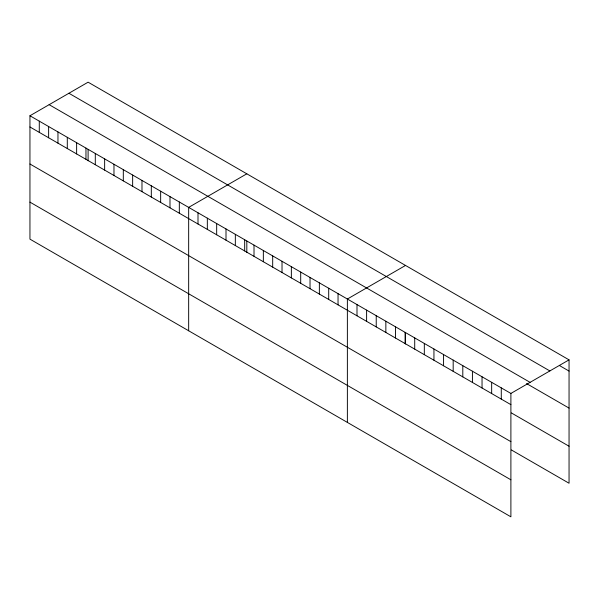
<?xml version="1.0" encoding="UTF-8"?>
<svg xmlns="http://www.w3.org/2000/svg" width="599" height="599" viewBox="0 0 599 599"><rect width="100%" height="100%" fill="white"/><g stroke="black" fill="none" stroke-linecap="round" stroke-linejoin="round"><path stroke-width="0.9" d="M29.95 115.757L510.895 393.431L510.895 516.817L29.95 239.143L29.95 115.757L88.105 82.183L569.05 359.857L569.05 483.243L511.336 449.924M246.818 173.815L188.663 207.389L188.663 330.775M405.53 265.447L347.375 299.021L347.375 422.407M510.895 393.431L569.05 359.857M559.429 365.525L569.05 371.081M68.915 93.264L549.86 370.938M49.14 104.675L530.085 382.349M526.566 383.57L569.05 408.091M29.95 126.981L510.895 404.654M511.336 412.906L569.05 446.225M29.95 163.999L510.895 441.665M29.95 202.133L510.895 479.806M501.281 387.875L501.281 399.099M491.659 382.327L491.659 393.55M482.038 376.771L482.038 387.995M472.424 371.215L472.424 382.439M462.802 365.66L462.802 376.891M453.181 360.111L453.181 371.335M443.567 354.556L443.567 365.779M433.946 349L433.946 360.231M424.324 343.452L424.324 354.675M414.71 337.896L414.71 349.12M405.53 332.752L405.53 344.021M405.089 332.34L405.089 343.571M395.467 326.792L395.467 338.016M385.853 321.236L385.853 332.46M376.232 315.68L376.232 326.904M366.61 310.132L366.61 321.356M356.997 304.577L356.997 315.8M338.038 293.63L338.038 304.854M328.701 288.239L328.701 299.47M319.364 282.848L319.364 294.079M310.027 277.464L310.027 288.688M300.698 272.073L300.698 283.297M291.361 266.682L291.361 277.906M282.024 261.291L282.024 272.515M272.687 255.9L272.687 267.124M263.35 250.509L263.35 261.733M254.013 245.118L254.013 256.35M246.818 241.12L246.818 252.389M244.677 239.727L244.677 250.959M235.34 234.344L235.34 245.568M226.003 228.953L226.003 240.177M216.673 223.562L216.673 234.786M207.336 218.171L207.336 229.395M197.999 212.78L197.999 224.004M179.326 201.998L179.326 213.229M169.989 196.607L169.989 207.838M160.652 191.223L160.652 202.447M151.315 185.832L151.315 197.056M141.985 180.441L141.985 191.665M132.649 175.05L132.649 186.274M123.312 169.659L123.312 180.883M113.975 164.268L113.975 175.492M104.638 158.877L104.638 170.109M95.301 153.486L95.301 164.718M88.105 149.488L88.105 160.757M85.964 148.095L85.964 159.327M76.627 142.712L76.627 153.936M67.298 137.321L67.298 148.545M57.961 131.93L57.961 143.154M48.624 126.539L48.624 137.763M39.287 121.148L39.287 132.372"/></g></svg>
